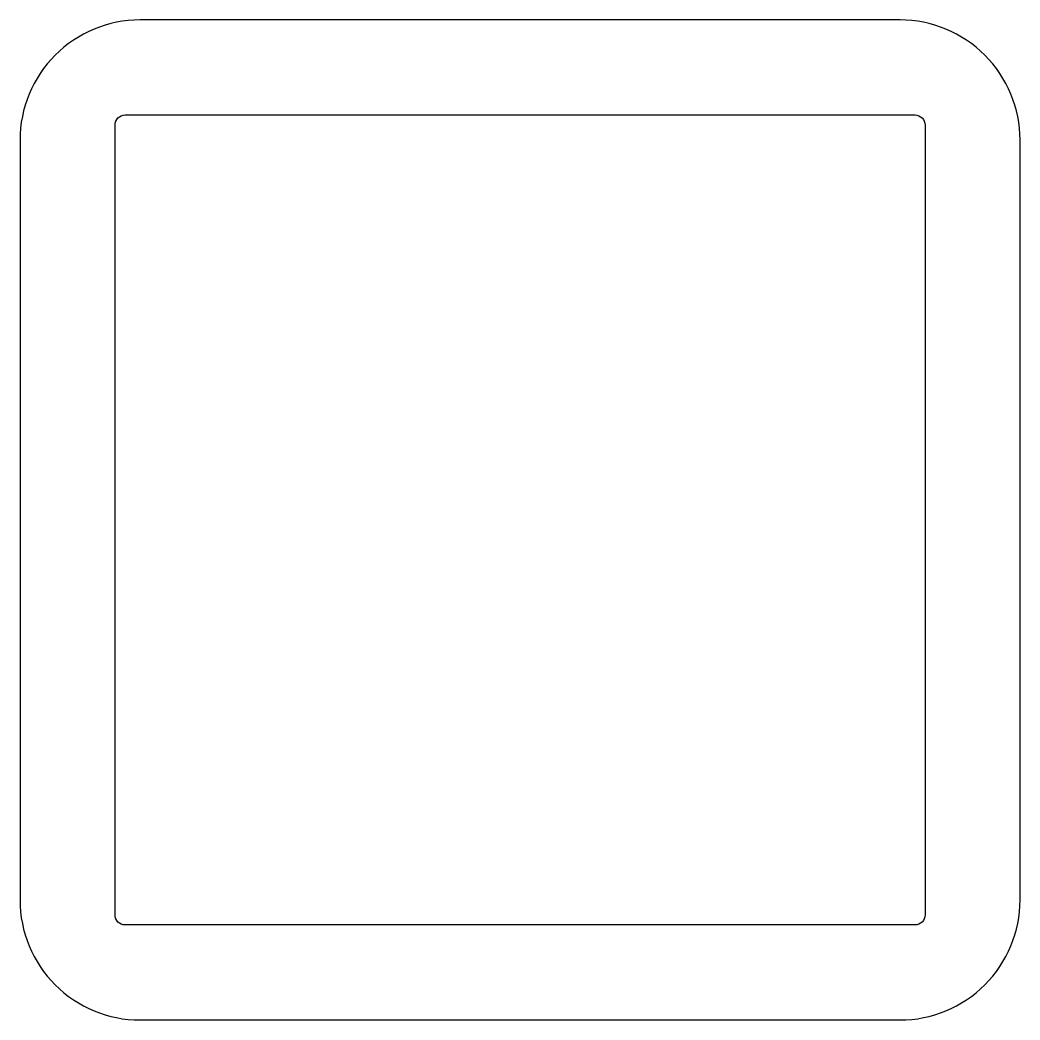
# Model space of a CAD drawing. Extents: x -11.4 to 14, y 8.5 to 33.9.
import ezdxf

# ---------------------------------------------------------------- set-up
doc = ezdxf.new("R2010")
doc.units = 0
doc.layers.get('0').update_dxf_attribs({"linetype": 'CONTINUOUS'})

msp = doc.modelspace()

# ---------------------------------------------------------------- linework, layer by layer
for points in [[(10.934, 33.916), (-8.37, 33.916, 0.414214), (-11.418, 30.868), (-11.418, 11.564, 0.414214), (-8.37, 8.516), (10.934, 8.516, 0.414214), (13.982, 11.564), (13.982, 30.868, 0.414214)], [(11.315, 31.503, -0.414214), (11.569, 31.249), (11.569, 11.183, -0.414214), (11.315, 10.929), (-8.751, 10.929, -0.414214), (-9.005, 11.183), (-9.005, 31.249, -0.414214), (-8.751, 31.503)]]:
    msp.add_lwpolyline(points, format="xyb", close=True)

doc.saveas('drawing.dxf')
